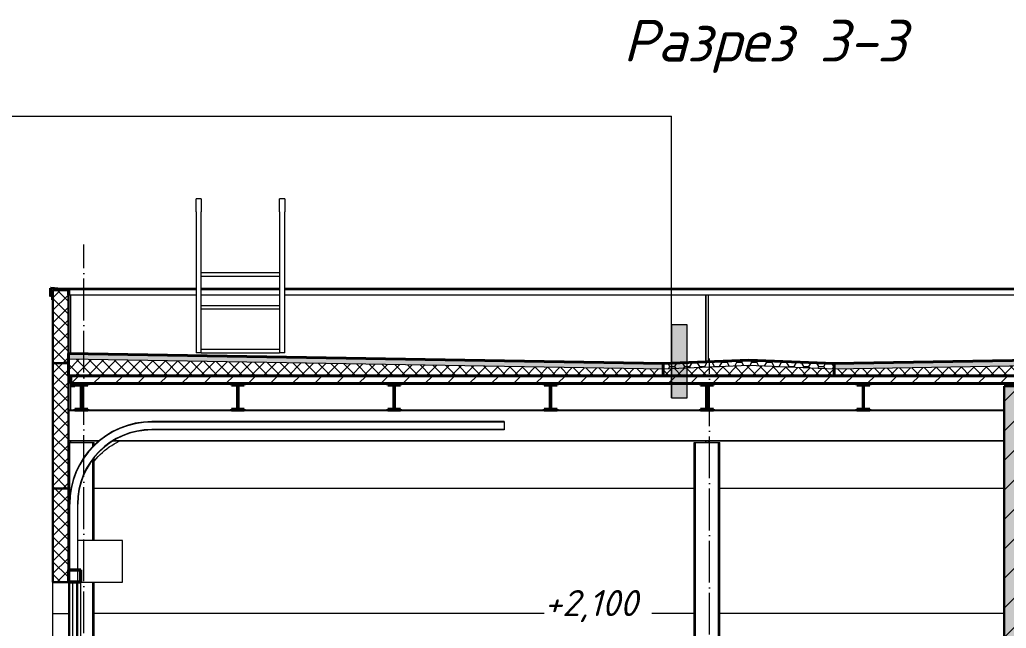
# Model space of a CAD drawing. Header units: millimetres. Extents: x -2951072 to 8268522, y -652067 to -630209.
# Drawn here: x 2733163 to 2742625, y -640704 to -634869 of the extents above; entities that cross this region are included whole.
import ezdxf
from ezdxf import colors
from ezdxf.entities.mleader import LeaderData, LeaderLine
from ezdxf.math import Vec2, Vec3

# ---------------------------------------------------------------- set-up
doc = ezdxf.new("R2010")
doc.units = ezdxf.units.MM
doc.header["$LTSCALE"] = 20
for name, pattern in [('_ШПТ__20_т__2_5__Линия сетки', [25, 20, -2.5, 0, -2.5]), ('_ШТР__3__1_5__Сверху', [4.5, 3, -1.5]), ('CENTER', [50.8, 31.75, -6.35, 6.35, -6.35])]:
    doc.linetypes.add(name, pattern=pattern)
doc.layers.get('0').update_dxf_attribs({"lineweight": 0})
for name, color, linetype, lineweight in [('_Сверху_', 7, '_ШТР__3__1_5__Сверху', 9), ('Обобщенные модели', 7, 'Continuous', 18), ('Общие ребра', 7, 'Continuous', 18), ('ОСИ', 251, 'CENTER', 18), ('Перекрытия', 7, 'Continuous', 18), ('Стены', 7, 'Continuous', 18), ('Стены разрез', 7, 'Continuous', 30), ('Стены штриховка', 7, 'Continuous', 30), ('Типовые аннотации', 7, 'Continuous', 18), ('Тонкие линии', 7, 'Continuous', 20)]:
    doc.layers.add(name, color=color, linetype=linetype, lineweight=lineweight)
doc.layers.add('ANNO-TEXT', color=251, linetype='Continuous')
for name, color, linetype, lineweight, true_color in [('Двери', 7, 'Continuous', 9, 0x804000), ('Импосты витража', 7, 'Continuous', 9, 0x004080), ('Каркас несущий', 7, 'Continuous', 18, 0x800040), ('Каркас_Импост', 7, 'Continuous', 9, 0x804000), ('Крыши', 7, 'Continuous', 9, 0x004000), ('Линии', 7, 'Continuous', 9, 0x00a600), ('Несущие колонны', 7, 'Continuous', 18, 0x800040), ('Оборудование', 7, 'Continuous', 18, 0x9f9fd0), ('Панель', 7, 'Continuous', 9, 0x804000), ('Скрытые грани', 7, 'Continuous', 18, 0x800040)]:
    doc.layers.add(name, color=color, linetype=linetype, lineweight=lineweight, true_color=true_color)
doc.styles.add('PDF ISOCPEUR Italic', font='isocpeui.ttf')
pattern_1 = [(45, (2738827.62, -639762.72), (-106.066, 106.066), [])]
pattern_2 = [(45, (2738827.62, -639762.72), (-60.1041, 60.1041), []), (135, (2738827.62, -639762.72), (-60.1041, -60.1041), [])]
pattern_3 = [(45, (2738827.62, -639762.72), (-70.7107, 70.7107), []), (135, (2738827.62, -639762.72), (-70.7107, -70.7107), [])]
pattern_4 = [(0, (2738827.62, -639762.72), (71.438, 41.244), [47.625, -95.25]), (120, (2738827.62, -639762.72), (-71.43685, 41.24426), [47.625, -95.25]), (60, (2738827.62, -639762.72), (0.00065, 82.48912), [0, -95.25, 47.625, 0])]

# ---------------------------------------------------------------- blocks, each defined once
blk = doc.blocks.new('240_КолоннаНесущая_Двутавр_СТО АСЧМ 20-93 - 25К1-1237959-_О__Р__3-3_')
at = {"layer": 'Несущие колонны', "color": 7}
for p, q in [((-123, 4340), (-111, 4340)), ((-123, 3749.8), (-123, 4340)), ((-111, 4340), (111, 4340)), ((-111, 3816), (-111, 4340)), ((111, 4340), (123, 4340)), ((111, 4301), (111, 4340)), ((123, 4313), (123, 4340)), ((111, 3399.8), (111, 4181.1)), ((123, 3399.8), (123, 4194.9)), ((111, 0), (111, 2999.8)), ((123, 0), (123, 2999.8))]:
    blk.add_line(p, q, dxfattribs=at)
blk = doc.blocks.new('240_КолоннаНесущая_Двутавр_СТО АСЧМ 20-93 - 25К1-V17-_О__Р__3-3_')
at = {"layer": 'Несущие колонны', "color": 7}
for p, q in [((5877, 4340), (5889, 4340)), ((5877, 0), (5877, 4340)), ((5889, 4340), (6111, 4340)), ((5889, 0), (5889, 4340)), ((6111, 4340), (6123, 4340)), ((6111, 0), (6111, 4340)), ((6123, 0), (6123, 4340))]:
    blk.add_line(p, q, dxfattribs=at)
blk = doc.blocks.new('101_Ворота подъемно-секционные с калиткой - 3000х3000 Правая наружная 2 окна-1500684-_О__Р__3-3_')
at = {"layer": 'Двери', "color": 7}
for p, q in [((395, 3399.8), (-35, 3399.8)), ((395, 2999.8), (395, 3399.8)), ((-35, 2999.8), (395, 2999.8))]:
    blk.add_line(p, q, dxfattribs=at)
at = {"layer": 'Каркас_Импост', "color": 7}
for p, q in [((4055, 4539.8), (675, 4539.8)), ((4055, 4535.8), (675, 4535.8)), ((4055, 4463.8), (675, 4463.8)), ((4055, 4459.8), (675, 4459.8)), ((4055, 4539.8), (4055, 4535.8)), ((4055, 4535.8), (4055, 4529.8)), ((4055, 4529.8), (4055, 4469.8)), ((4055, 4469.8), (4055, 4463.8)), ((4055, 4463.8), (4055, 4459.8)), ((229.2, 4397.1), (227.5, 4395.9)), ((87.4, 4271.8), (85.6, 4269.7)), ((154.5, 4338.7), (152.7, 4337.1)), ((28.9, 4197.3), (27.2, 4194.7)), ((-20.3, 4116.2), (-21.8, 4113.3)), ((-59.3, 4029.9), (-60.6, 4026.5)), ((-87.7, 3939.4), (-88.6, 3935.7)), ((-105, 3846.2), (-105.4, 3842.2)), ((-125, 3749.8), (-122.7, 3749.8)), ((-122.7, 3749.8), (-120, 3749.8)), ((-120, 3120), (-120, 3749.8)), ((-120, 3749.8), (-116, 3749.8)), ((-115, 3749.8), (-115, 3120)), ((-111, 3120), (-111, 3749.8)), ((-39, 3749.8), (-39, 3120)), ((-35, 3120), (-35, 3749.8)), ((-115, 3115.2), (-115, 3004.8)), ((-111, 3005), (-111, 3115)), ((-39, 3115), (-39, 3005)), ((-35, 3005), (-35, 3115)), ((-125, 2999.8), (-125, 0)), ((-120, 0), (-120, 3000)), ((-115, 3000), (-115, 0)), ((-111, 0), (-111, 3000)), ((-39, 3000), (-39, 0)), ((-35, 0), (-35, 3000))]:
    blk.add_line(p, q, dxfattribs=at)
for radius in [790, 786, 714, 710]:
    blk.add_arc((675, 3749.8), radius, 90, 180, dxfattribs=at)
at = {"layer": 'Панель', "color": 7, "lineweight": 18}
for p, q in [((-85, 2997.8), (-85, 2249.8)), ((-45, 2997.8), (-85, 2997.8)), ((-45, 2249.8), (-45, 2997.8)), ((-85, 2249.8), (-45, 2249.8)), ((-85, 2247.8), (-85, 1499.8)), ((-45, 2247.8), (-85, 2247.8)), ((-45, 1499.8), (-45, 2247.8)), ((-85, 1499.8), (-45, 1499.8)), ((-85, 1497.8), (-85, 749.8)), ((-45, 1497.8), (-85, 1497.8)), ((-45, 749.8), (-45, 1497.8)), ((-85, 749.8), (-45, 749.8)), ((-45, 747.8), (-85, 747.8)), ((-85, 747.8), (-85, -0.2)), ((-45, -0.2), (-45, 747.8)), ((-85, -0.2), (-45, -0.2))]:
    blk.add_line(p, q, dxfattribs=at)
blk = doc.blocks.new('101_Ворота подъемно-секционные с калиткой - 3000х3000 нет двери-1494913-_О__Р__3-3_')
at = {"layer": 'Двери', "color": 7}
for p, q in [((395, 3401), (123, 3401)), ((395, 3399.8), (395, 3401))]:
    blk.add_line(p, q, dxfattribs=at)
at = {"layer": 'Каркас_Импост', "color": 7}
blk.add_line((-125, 3751), (-123, 3751), dxfattribs=at)
at = {"layer": 'Каркас_Импост', "color": 7, "flags": 128}
blk.add_lwpolyline([(123, 4161.5), (141.2, 4183.2), (160.4, 4204.1), (180.3, 4224.3), (201.1, 4243.7), (222.6, 4262.2), (244.9, 4279.9), (267.8, 4296.6), (291.4, 4312.4), (315.6, 4327.3), (340.4, 4341.2), (361.6, 4352)], dxfattribs=at)
at = {"layer": 'Каркас_Импост', "color": 7}
blk.add_arc((675, 3751), 790, 130.39975, 134.42576, dxfattribs=at)
blk = doc.blocks.new('243_КолоннаНесущая_Труба_ГОСТ 30245-2003 - 120x120x5-1166357-_О__Р__3-3_')
at = {"layer": 'Несущие колонны', "color": 7}
blk.add_line((-5, 0), (-5, 3000), dxfattribs=at)
at = {"layer": 'Скрытые грани', "color": 7}
blk.add_line((-10, 3000), (-10, 0), dxfattribs=at)
blk = doc.blocks.new('253_Балка_Труба_ГОСТ 30245-2003 - 120x120x5-1238158-_О__Р__3-3_')
at = {"layer": 'Каркас несущий', "color": 7, "lineweight": 40}
for p, q in [((-5, 3120), (-125, 3120)), ((-125, 3120), (-125, 3000)), ((-120, 3115), (-10, 3115)), ((-120, 3005), (-120, 3115)), ((-10, 3115), (-10, 3005)), ((-5, 3000), (-5, 3120)), ((-125, 3000), (-5, 3000)), ((-10, 3005), (-120, 3005))]:
    blk.add_line(p, q, dxfattribs=at)
blk = doc.blocks.new('250_Балка_Двутавр_ГОСТ Р 57837-2017 - 25Б1-1235530-_О__Р__3-3_')
at = {"layer": 'Каркас несущий', "color": 7}
for p, q in [((-62, 4903.1), (62, 4903.1)), ((-62, 4898), (-62, 4903.1)), ((62, 4898), (62, 4903.1)), ((-62, 4663.1), (-2.5, 4663.1)), ((-62, 4663.1), (-62, 4658)), ((2.5, 4663.1), (62, 4663.1)), ((62, 4658), (62, 4663.1))]:
    blk.add_line(p, q, dxfattribs=at)
blk = doc.blocks.new('250_Балка_Двутавр_ГОСТ Р 57837-2017 - 25Б1-1235531-_О__Р__3-3_')
at = {"layer": 'Каркас несущий', "color": 7}
for p, q in [((1438, 4903.1), (1562, 4903.1)), ((1438, 4898), (1438, 4903.1)), ((1562, 4898), (1562, 4903.1)), ((1438, 4663.1), (1497.5, 4663.1)), ((1438, 4663.1), (1438, 4658)), ((1502.5, 4663.1), (1562, 4663.1)), ((1562, 4658), (1562, 4663.1))]:
    blk.add_line(p, q, dxfattribs=at)
blk = doc.blocks.new('250_Балка_Двутавр_ГОСТ Р 57837-2017 - 25Б1-1235532-_О__Р__3-3_')
at = {"layer": 'Каркас несущий', "color": 7}
for p, q in [((2938, 4903.1), (3062, 4903.1)), ((2938, 4898), (2938, 4903.1)), ((3062, 4898), (3062, 4903.1)), ((2938, 4663.1), (2997.5, 4663.1)), ((2938, 4663.1), (2938, 4658)), ((3002.5, 4663.1), (3062, 4663.1)), ((3062, 4658), (3062, 4663.1))]:
    blk.add_line(p, q, dxfattribs=at)
blk = doc.blocks.new('250_Балка_Двутавр_ГОСТ Р 57837-2017 - 25Б1-1235533-_О__Р__3-3_')
at = {"layer": 'Каркас несущий', "color": 7}
for p, q in [((4438, 4903.1), (4562, 4903.1)), ((4438, 4898), (4438, 4903.1)), ((4562, 4898), (4562, 4903.1)), ((4438, 4663.1), (4497.5, 4663.1)), ((4438, 4663.1), (4438, 4658)), ((4502.5, 4663.1), (4562, 4663.1)), ((4562, 4658), (4562, 4663.1))]:
    blk.add_line(p, q, dxfattribs=at)
blk = doc.blocks.new('250_Балка_Двутавр_ГОСТ Р 57837-2017 - 25Б1-1235534-_О__Р__3-3_')
at = {"layer": 'Каркас несущий', "color": 7}
for p, q in [((5938, 4903.1), (6062, 4903.1)), ((5938, 4898), (5938, 4903.1)), ((6062, 4898), (6062, 4903.1)), ((5938, 4663.1), (5997.5, 4663.1)), ((5938, 4663.1), (5938, 4658)), ((6002.5, 4663.1), (6062, 4663.1)), ((6062, 4658), (6062, 4663.1))]:
    blk.add_line(p, q, dxfattribs=at)
blk = doc.blocks.new('250_Балка_Двутавр_ГОСТ Р 57837-2017 - 25Б1-1235535-_О__Р__3-3_')
at = {"layer": 'Каркас несущий', "color": 7}
for p, q in [((7438, 4903.1), (7562, 4903.1)), ((7438, 4898), (7438, 4903.1)), ((7562, 4898), (7562, 4903.1)), ((7438, 4663.1), (7497.5, 4663.1)), ((7438, 4663.1), (7438, 4658)), ((7502.5, 4663.1), (7562, 4663.1)), ((7562, 4658), (7562, 4663.1))]:
    blk.add_line(p, q, dxfattribs=at)
blk = doc.blocks.new('250_Балка_Двутавр_ГОСТ Р 57837-2017 - 25Б1-1233007-_О__Р__3-3_')
at = {"layer": 'Каркас несущий', "color": 7, "lineweight": 40}
for p, q in [((62, 4898), (-62, 4898)), ((-62, 4898), (-62, 4890)), ((-62, 4890), (-2.5, 4890)), ((-2.5, 4890), (-2.5, 4658)), ((2.5, 4658), (2.5, 4890)), ((2.5, 4890), (62, 4890)), ((62, 4890), (62, 4898)), ((-2.5, 4658), (-62, 4658)), ((-62, 4658), (-62, 4650)), ((-62, 4650), (62, 4650)), ((62, 4658), (2.5, 4658)), ((62, 4650), (62, 4658))]:
    blk.add_line(p, q, dxfattribs=at)
blk = doc.blocks.new('250_Балка_Двутавр_ГОСТ Р 57837-2017 - 25Б1-1233008-_О__Р__3-3_')
at = {"layer": 'Каркас несущий', "color": 7, "lineweight": 40}
for p, q in [((1562, 4898), (1438, 4898)), ((1438, 4898), (1438, 4890)), ((1438, 4890), (1497.5, 4890)), ((1497.5, 4890), (1497.5, 4658)), ((1502.5, 4658), (1502.5, 4890)), ((1502.5, 4890), (1562, 4890)), ((1562, 4890), (1562, 4898)), ((1497.5, 4658), (1438, 4658)), ((1438, 4658), (1438, 4650)), ((1438, 4650), (1562, 4650)), ((1562, 4658), (1502.5, 4658)), ((1562, 4650), (1562, 4658))]:
    blk.add_line(p, q, dxfattribs=at)
blk = doc.blocks.new('250_Балка_Двутавр_ГОСТ Р 57837-2017 - 25Б1-1233009-_О__Р__3-3_')
at = {"layer": 'Каркас несущий', "color": 7, "lineweight": 40}
for p, q in [((3062, 4898), (2938, 4898)), ((2938, 4898), (2938, 4890)), ((2938, 4890), (2997.5, 4890)), ((2997.5, 4890), (2997.5, 4658)), ((3002.5, 4658), (3002.5, 4890)), ((3002.5, 4890), (3062, 4890)), ((3062, 4890), (3062, 4898)), ((2997.5, 4658), (2938, 4658)), ((2938, 4658), (2938, 4650)), ((2938, 4650), (3062, 4650)), ((3062, 4658), (3002.5, 4658)), ((3062, 4650), (3062, 4658))]:
    blk.add_line(p, q, dxfattribs=at)
blk = doc.blocks.new('250_Балка_Двутавр_ГОСТ Р 57837-2017 - 25Б1-1233010-_О__Р__3-3_')
at = {"layer": 'Каркас несущий', "color": 7, "lineweight": 40}
for p, q in [((4562, 4898), (4438, 4898)), ((4438, 4898), (4438, 4890)), ((4438, 4890), (4497.5, 4890)), ((4497.5, 4890), (4497.5, 4658)), ((4502.5, 4658), (4502.5, 4890)), ((4502.5, 4890), (4562, 4890)), ((4562, 4890), (4562, 4898)), ((4497.5, 4658), (4438, 4658)), ((4438, 4658), (4438, 4650)), ((4438, 4650), (4562, 4650)), ((4562, 4658), (4502.5, 4658)), ((4562, 4650), (4562, 4658))]:
    blk.add_line(p, q, dxfattribs=at)
blk = doc.blocks.new('250_Балка_Двутавр_ГОСТ Р 57837-2017 - 25Б1-1233011-_О__Р__3-3_')
at = {"layer": 'Каркас несущий', "color": 7, "lineweight": 40}
for p, q in [((6062, 4898), (5938, 4898)), ((5938, 4898), (5938, 4890)), ((5938, 4890), (5997.5, 4890)), ((5997.5, 4890), (5997.5, 4658)), ((6002.5, 4658), (6002.5, 4890)), ((6002.5, 4890), (6062, 4890)), ((6062, 4890), (6062, 4898)), ((5997.5, 4658), (5938, 4658)), ((5938, 4658), (5938, 4650)), ((5938, 4650), (6062, 4650)), ((6062, 4658), (6002.5, 4658)), ((6062, 4650), (6062, 4658))]:
    blk.add_line(p, q, dxfattribs=at)
blk = doc.blocks.new('250_Балка_Двутавр_ГОСТ Р 57837-2017 - 25Б1-1233012-_О__Р__3-3_')
at = {"layer": 'Каркас несущий', "color": 7, "lineweight": 40}
for p, q in [((7562, 4898), (7438, 4898)), ((7438, 4898), (7438, 4890)), ((7438, 4890), (7497.5, 4890)), ((7497.5, 4890), (7497.5, 4658)), ((7502.5, 4658), (7502.5, 4890)), ((7502.5, 4890), (7562, 4890)), ((7562, 4890), (7562, 4898)), ((7497.5, 4658), (7438, 4658)), ((7438, 4658), (7438, 4650)), ((7438, 4650), (7562, 4650)), ((7562, 4658), (7502.5, 4658)), ((7562, 4650), (7562, 4658))]:
    blk.add_line(p, q, dxfattribs=at)
blk = doc.blocks.new('190_ФЭ_Парапет_Сэндвич - ФЭ-К1_150-1300769-_О__Р__3-3_')
at = {"layer": 'Обобщенные модели'}
for p, q in [((-295, 5820.1), (1100, 5820.1)), ((1100, 5805), (-122, 5805)), ((1150, 5820.1), (1900, 5820.1)), ((1900, 5805), (1150, 5805)), ((1950, 5820.1), (12295, 5820.1)), ((12122, 5805), (1950, 5805)), ((-278, 5740.1), (-295, 5740.1)), ((-278, 5707.1), (-275, 5707.1)), ((-275, 5759.5), (-277, 5759.5)), ((-276, 5708.1), (-277, 5708.1)), ((-125, 5755), (-122, 5755)), ((-122.8, 5765), (-124, 5765)), ((-123, 5756), (-124, 5756)), ((-122, 5755), (1100, 5755)), ((1150, 5755), (1900, 5755)), ((1950, 5755), (12122, 5755))]:
    blk.add_line(p, q, dxfattribs=at)
blk = doc.blocks.new('190_ФЭ_Парапет_Сэндвич - ФЭ-К1_150-1312251-_О__Р__3-3_')
at = {"layer": 'Обобщенные модели', "lineweight": 9}
h = blk.add_hatch(dxfattribs=at)
h.set_pattern_fill('FP_17', color=256, style=0, pattern_type=2)
h.set_pattern_definition([(45, (5072.97, 3500), (-106.066, 106.066), [])])
h.paths.add_polyline_path([(-278, 5707.1), (-277, 5708.1), (-277, 5759.5), (-294, 5742.5), (-294, 5819), (-123, 5804.1), (-122, 5805), (-295, 5820.1), (-295, 5740.1), (-278, 5757.1)], flags=0)
h.paths.add_polyline_path([(-125, 5755), (-124, 5756), (-125, 5765)], flags=0)
at = {"layer": 'Обобщенные модели', "lineweight": 40}
for p, q in [((-295, 5820.1), (-295, 5740.1)), ((-122, 5805), (-295, 5820.1)), ((-294, 5742.5), (-294, 5819)), ((-294, 5819), (-123, 5804.1)), ((-123, 5804.1), (-123, 5756)), ((-122, 5755), (-122, 5805)), ((-295, 5740.1), (-278, 5757.1)), ((-277, 5759.5), (-294, 5742.5)), ((-278, 5757.1), (-278, 5707.1)), ((-278, 5707.1), (-275, 5707.1)), ((-277, 5708.1), (-277, 5759.5)), ((-276, 5708.1), (-277, 5708.1)), ((-275, 5717.1), (-276, 5717.1)), ((-276, 5717.1), (-276, 5708.1)), ((-275, 5707.1), (-275, 5717.1)), ((-124, 5765), (-125, 5765)), ((-125, 5765), (-125, 5755)), ((-125, 5755), (-122, 5755)), ((-124, 5756), (-124, 5765)), ((-123, 5756), (-124, 5756))]:
    blk.add_line(p, q, dxfattribs=at)
blk = doc.blocks.new('Прямоугольный импост - 20х150 мм_Утеплитель_Наружный-1317558-_О__Р__3-3_')
at = {"layer": 'Импосты витража', "color": 7}
for p, q in [((5990, 4890), (5990, 4663.1)), ((6010, 4890), (6010, 4663.1)), ((5990, 4352), (5990, 4340)), ((6010, 4352), (6010, 4340))]:
    blk.add_line(p, q, dxfattribs=at)
blk = doc.blocks.new('Прямоугольный импост - 20х150 мм_Утеплитель_Наружный-1317559-_О__Р__3-3_')
at = {"layer": 'Импосты витража', "color": 7}
for p, q in [((5990, 5755), (5990, 5112.3)), ((6010, 5755), (6010, 5113.1))]:
    blk.add_line(p, q, dxfattribs=at)
blk = doc.blocks.new('Прямоугольный импост - 20х150 мм_Утеплитель_Наружный-1317890-_О__Р__3-3_')
at = {"layer": 'Импосты витража', "color": 7}
for p, q in [((-125, 5800), (-123, 5800)), ((-105, 5755), (-105, 5191.7))]:
    blk.add_line(p, q, dxfattribs=at)
blk = doc.blocks.new('Прямоугольный импост - 20х150 мм_Утеплитель_Наружный-1317889-_О__Р__3-3_')
at = {"layer": 'Импосты витража', "color": 7}
for p, q in [((-105, 4980.2), (-105, 4650)), ((-105, 4352), (-105, 4340))]:
    blk.add_line(p, q, dxfattribs=at)
blk = doc.blocks.new('Труба квадратная - Ступень-1331110-_О__Р__3-3_')
at = {"layer": 'Оборудование', "color": 7}
for p, q in [((1900, 5230), (1150, 5230)), ((1150, 5200), (1900, 5200))]:
    blk.add_line(p, q, dxfattribs=at)
blk = doc.blocks.new('Поручень - Поручень-1334536-_О__Р__3-3_')
at = {"layer": 'Оборудование', "color": 7}
for p, q in [((1150, 6675), (1100, 6675)), ((1100, 6550), (1100, 6675)), ((1150, 6675), (1150, 6550)), ((1100, 6550), (1100, 5200)), ((1150, 5200), (1150, 6550)), ((1150, 5200), (1100, 5200))]:
    blk.add_line(p, q, dxfattribs=at)
blk = doc.blocks.new('_DOTSMALL')
at = {"color": 0, "linetype": 'ByBlock', "const_width": 0.5}
blk.add_lwpolyline([(-0.0625, 0, 1), (0.0625, 0, 1)], format="xyb", close=True, dxfattribs=at)

msp = doc.modelspace()

# ---------------------------------------------------------------- hatches: boundary and pattern name
at = {"layer": 'Крыши'}
h = msp.add_hatch(dxfattribs=at)
h.set_pattern_fill('FP_24', style=0, pattern_type=2)
h.set_pattern_definition(pattern_3)
h.paths.add_polyline_path([(2739334.7, -638168.9), (2739334.7, -638166.9), (2733629.7, -638070.7), (2733629.7, -638072.7), (2739238.1, -638167.3)], flags=0)
h.paths.add_polyline_path([(2740974.7, -638168.9), (2745879.7, -638086.2), (2745879.7, -638084.2), (2740974.7, -638166.9)], flags=0)
h = msp.add_hatch(dxfattribs=at)
h.set_pattern_fill('FP_25', style=0, pattern_type=2)
h.set_pattern_definition(pattern_4)
h.paths.add_polyline_path([(2739334.7, -638218.9), (2739334.7, -638168.9), (2733629.7, -638072.7), (2733629.7, -638122.7), (2739238.1, -638217.3)], flags=0)
h.paths.add_polyline_path([(2740974.7, -638218.9), (2745879.7, -638136.2), (2745879.7, -638086.2), (2740974.7, -638168.9)], flags=0)
h = msp.add_hatch(dxfattribs=at)
h.set_pattern_fill('FP_18', style=0, pattern_type=2)
h.set_pattern_definition(pattern_2)
h.paths.add_polyline_path([(2744957.8, -638282.7), (2745879.7, -638282.7), (2745879.7, -638136.2), (2740974.7, -638218.9), (2740974.7, -638282.7), (2744004.6, -638282.7)], flags=0)
h.paths.add_polyline_path([(2733629.7, -638282.7), (2739334.7, -638282.7), (2739334.7, -638218.9), (2733629.7, -638122.7)], flags=0)
h = msp.add_hatch(dxfattribs=at)
h.set_pattern_fill('FP_24', style=0, pattern_type=2)
h.set_pattern_definition(pattern_3)
h.paths.add_polyline_path([(2740974.7, -638168.9), (2740974.7, -638166.9), (2740154.7, -638134), (2739334.7, -638166.9), (2739334.7, -638168.9), (2740154.7, -638136), (2740191.4, -638137.5)], flags=0)
h = msp.add_hatch(dxfattribs=at)
h.set_pattern_fill('FP_25', style=0, pattern_type=2)
h.set_pattern_definition(pattern_4)
h.paths.add_polyline_path([(2739334.7, -638218.9), (2740154.7, -638186), (2740974.7, -638218.9), (2740974.7, -638168.9), (2740154.7, -638136), (2739334.7, -638168.9)], flags=0)
h = msp.add_hatch(dxfattribs=at)
h.set_pattern_fill('FP_18', style=0, pattern_type=2)
h.set_pattern_definition(pattern_2)
h.paths.add_polyline_path([(2739334.7, -638282.7), (2740974.7, -638282.7), (2740974.7, -638218.9), (2740154.7, -638186), (2739334.7, -638218.9)], flags=0)
at = {"layer": 'Перекрытия', "lineweight": 9}
h = msp.add_hatch(dxfattribs=at)
h.set_pattern_fill('FP_17', color=256, style=0, pattern_type=2)
h.set_pattern_definition(pattern_1)
h.paths.add_polyline_path([(2745857.7, -638358.7), (2745857.7, -638283.7), (2733651.7, -638283.7), (2733651.7, -638358.7), (2744957.8, -638358.7)], flags=0)
at = {"layer": 'Стены штриховка', "lineweight": 9}
h = msp.add_hatch(dxfattribs=at)
h.set_pattern_fill('FP_17', color=256, style=0, pattern_type=2)
h.set_pattern_definition(pattern_1)
h.paths.add_polyline_path([(2733479.7, -638162.7), (2733481.7, -638162.7), (2733481.7, -637462.7), (2733479.7, -637462.7)], flags=0)
h = msp.add_hatch(dxfattribs=at)
h.set_pattern_fill('FP_18', color=256, style=0, pattern_type=2)
h.set_pattern_definition(pattern_2)
h.paths.add_polyline_path([(2733481.7, -638162.7), (2733627.7, -638162.7), (2733627.7, -637462.7), (2733481.7, -637462.7)], flags=0)
h = msp.add_hatch(dxfattribs=at)
h.set_pattern_fill('FP_17', color=256, style=0, pattern_type=2)
h.set_pattern_definition(pattern_1)
h.paths.add_polyline_path([(2733629.7, -638162.7), (2733629.7, -637462.7), (2733627.7, -637462.7), (2733627.7, -638162.7)], flags=0)
h = msp.add_hatch(dxfattribs=at)
h.set_pattern_fill('FP_17', color=256, style=0, pattern_type=2)
h.set_pattern_definition(pattern_1)
h.paths.add_polyline_path([(2733479.7, -639362.7), (2733481.7, -639362.7), (2733481.7, -638162.7), (2733479.7, -638162.7), (2733479.7, -638913.5)], flags=0)
h = msp.add_hatch(dxfattribs=at)
h.set_pattern_fill('FP_18', color=256, style=0, pattern_type=2)
h.set_pattern_definition(pattern_2)
h.paths.add_polyline_path([(2733518.3, -639362.7), (2733627.7, -639362.7), (2733627.7, -638162.7), (2733481.7, -638162.7), (2733481.7, -639362.7)], flags=0)
h = msp.add_hatch(dxfattribs=at)
h.set_pattern_fill('FP_17', color=256, style=0, pattern_type=2)
h.set_pattern_definition(pattern_1)
h.paths.add_polyline_path([(2733627.7, -639362.7), (2733629.7, -639362.7), (2733629.7, -638162.7), (2733627.7, -638162.7), (2733627.7, -639139.3)], flags=0)
h = msp.add_hatch(dxfattribs=at)
h.set_pattern_fill('FP_19', color=256, style=0, pattern_type=2)
h.set_pattern_definition([(50, (2738827.62, -639762.72), (218.621, -19.127), [22.86, -251.46]), (355, (2738827.62, -639762.72), (-42.292, 229.268), [18.288, -201.168]), (100.451, (2738845.84, -639764.31), (176.331, 210.14), [19.428, -213.708]), (46.184, (2738827.62, -639701.76), (325.295, -50.452), [34.29, -377.19]), (96.636, (2738854.73, -639705.96), (284.883, 296.913), [29.142, -320.562]), (351.184, (2738827.62, -639701.76), (284.886, 296.91), [27.432, -301.752]), (21, (2738858.1, -639717), (181.9375, -122.7183), [22.86, -251.46]), (326, (2738858.1, -639717), (74.162, 221.026), [18.288, -201.168]), (71.451, (2738873.26, -639727.23), (256.1, 98.305), [19.428, -213.708]), (37.5, (2738827.62, -639762.72), (3.7064, 101.4659), [3.353, -195.377, 3.353, -200.863, -201.93]), (37.5, (2738827.62, -639762.72), (3.7064, 101.4659), [-402.946, 3.353, -198.577]), (7.5, (2738827.62, -639762.72), (80.1836, 120.2165), [3.353, -113.081, 3.353, -190.805, -76.962]), (7.5, (2738827.62, -639762.72), (80.1836, 120.2165), [-310.591, 3.353, -73.609]), (327.5, (2738759.65, -639762.72), (162.7086, -6.875), [3.353, -72.847, 3.353, -234.391, -315.468]), (327.5, (2738759.65, -639762.72), (162.7086, -6.875), [-313.944, 3.353, -312.115]), (317.5, (2738729.17, -639762.72), (177.7547, 30.512), [3.353, -95.707, 3.353, -154.534, -224.028]), (317.5, (2738729.17, -639762.72), (177.7547, 30.512), [-256.946, 3.353, -220.675])])
h.paths.add_polyline_path([(2742754.7, -643362.7), (2742754.7, -638382.7), (2742604.7, -638382.7), (2742604.7, -643362.7)], flags=0)
h = msp.add_hatch(dxfattribs=at)
h.set_pattern_fill('FP_20', color=256, style=0, pattern_type=2)
h.set_pattern_definition([(45, (2738827.62, -639762.72), (-141.421, 141.421), [])])
h.paths.add_polyline_path([(2742754.7, -643362.7), (2742754.7, -638382.7), (2742604.7, -638382.7), (2742604.7, -643362.7)], flags=0)
h = msp.add_hatch(dxfattribs=at)
h.set_pattern_fill('FP_17', color=256, style=0, pattern_type=2)
h.set_pattern_definition(pattern_1)
h.paths.add_polyline_path([(2733479.7, -640262.9), (2733481.7, -640262.9), (2733481.7, -639362.7), (2733479.7, -639362.7)], flags=0)
h = msp.add_hatch(dxfattribs=at)
h.set_pattern_fill('FP_18', color=256, style=0, pattern_type=2)
h.set_pattern_definition(pattern_2)
h.paths.add_polyline_path([(2733481.7, -640262.9), (2733627.7, -640262.9), (2733627.7, -639362.7), (2733481.7, -639362.7)], flags=0)
h = msp.add_hatch(dxfattribs=at)
h.set_pattern_fill('FP_17', color=256, style=0, pattern_type=2)
h.set_pattern_definition(pattern_1)
h.paths.add_polyline_path([(2733629.7, -640262.9), (2733629.7, -639362.7), (2733627.7, -639362.7), (2733627.7, -640262.9)], flags=0)
at = {"layer": 'Типовые аннотации'}
msp.add_hatch(color=256, dxfattribs=at).paths.add_polyline_path([(2739565.5, -637795.1), (2739565.5, -638495.1), (2739415.5, -638495.1), (2739415.5, -637795.1)], flags=0)

# ---------------------------------------------------------------- linework, layer by layer
at = {"layer": '_Сверху_'}
msp.add_line((2733651.7, -638351.2), (2745857.7, -638351.2), dxfattribs=at)
at = {"layer": 'Каркас несущий', "color": 7}
for p, q in [((2733631.7, -638620.7), (2733631.7, -638612.7)), ((2733692.7, -638612.7), (2733631.7, -638612.7)), ((2733631.7, -638902.7), (2733631.7, -638620.7)), ((2742604.7, -638620.7), (2733631.7, -638620.7)), ((2735192.7, -638612.7), (2733816.7, -638612.7)), ((2736692.7, -638612.7), (2735316.7, -638612.7)), ((2738192.7, -638612.7), (2736816.7, -638612.7)), ((2739692.7, -638612.7), (2738316.7, -638612.7)), ((2741192.7, -638612.7), (2739816.7, -638612.7)), ((2742604.7, -638612.7), (2741316.7, -638612.7)), ((2733631.7, -638910.7), (2733631.7, -638902.7)), ((2733631.7, -638902.7), (2733929.9, -638902.7)), ((2733919.6, -638910.7), (2733631.7, -638910.7)), ((2742604.7, -638910.7), (2734055.6, -638910.7)), ((2734067.6, -638902.7), (2742604.7, -638902.7))]:
    msp.add_line(p, q, dxfattribs=at)
at = {"layer": 'Крыши', "color": 7, "lineweight": 40}
for p, q in [((2739334.7, -638166.9), (2733629.7, -638070.7)), ((2733629.7, -638070.7), (2733629.7, -638282.7)), ((2745879.7, -638084.2), (2740974.7, -638166.9)), ((2740154.7, -638134), (2739334.7, -638166.9)), ((2739334.7, -638282.7), (2739334.7, -638166.9)), ((2740974.7, -638166.9), (2740154.7, -638134)), ((2740974.7, -638166.9), (2740974.7, -638282.7)), ((2733629.7, -638282.7), (2745879.7, -638282.7))]:
    msp.add_line(p, q, dxfattribs=at)
at = {"layer": 'Линии', "color": 1, "lineweight": 50, "true_color": 0xff0000}
msp.add_line((2733651.7, -638376.9), (2733691.7, -638376.9), dxfattribs=at)
at = {"layer": 'Общие ребра'}
for p, q in [((2739334.7, -638168.9), (2733629.7, -638072.7)), ((2745879.7, -638086.2), (2740974.7, -638168.9)), ((2739334.7, -638218.9), (2733629.7, -638122.7)), ((2740154.7, -638136), (2739334.7, -638168.9)), ((2740154.7, -638186), (2739334.7, -638218.9)), ((2740974.7, -638168.9), (2740154.7, -638136)), ((2740974.7, -638218.9), (2740154.7, -638186)), ((2745879.7, -638136.2), (2740974.7, -638218.9)), ((2745857.7, -638283.7), (2733651.7, -638283.7))]:
    msp.add_line(p, q, dxfattribs=at)
at = {"layer": 'ОСИ', "linetype": '_ШПТ__20_т__2_5__Линия сетки'}
for p, q in [((2733779.3, -646253.7), (2733779.3, -637023.1)), ((2739779.3, -646266.6), (2739779.3, -638117.5))]:
    msp.add_line(p, q, dxfattribs=at)
at = {"layer": 'Перекрытия', "lineweight": 40}
for p, q in [((2733651.7, -638282.7), (2733651.7, -638358.7)), ((2733651.7, -638358.7), (2745857.7, -638358.7))]:
    msp.add_line(p, q, dxfattribs=at)
at = {"layer": 'Стены'}
for p, q in [((2733649.7, -637507.7), (2733649.7, -638071.1)), ((2739744.7, -638150.4), (2739744.7, -637507.7)), ((2739764.7, -637507.7), (2739764.7, -638149.6)), ((2739086.9, -638162.7), (2739438.7, -638162.7)), ((2741222.4, -638162.7), (2740870.6, -638162.7)), ((2733649.7, -638282.5), (2733649.7, -638612.7)), ((2739744.7, -638599.6), (2739744.7, -638372.7)), ((2739764.7, -638372.7), (2739764.7, -638599.6)), ((2733649.7, -638910.7), (2733649.7, -638922.7)), ((2739744.7, -638922.7), (2739744.7, -638910.7)), ((2739764.7, -638910.7), (2739764.7, -638922.7)), ((2739631.7, -639362.7), (2733877.7, -639362.7)), ((2742604.7, -639362.7), (2739877.7, -639362.7)), ((2733479.7, -642962.7), (2733479.7, -640262.9)), ((2733629.7, -640262.9), (2733629.7, -642962.7)), ((2733479.7, -640562.7), (2733629.7, -640562.7)), ((2739631.7, -640562.7), (2733877.7, -640562.7)), ((2742604.7, -640562.7), (2739877.7, -640562.7))]:
    msp.add_line(p, q, dxfattribs=at)
at = {"layer": 'Стены разрез'}
for p, q in [((2733479.7, -637462.7), (2733479.7, -640262.9)), ((2733629.7, -637462.7), (2733479.7, -637462.7)), ((2733629.7, -640262.9), (2733629.7, -637462.7)), ((2733629.7, -638162.7), (2733479.7, -638162.7)), ((2742604.7, -638382.7), (2742604.7, -643262.7)), ((2742754.7, -638382.7), (2742604.7, -638382.7)), ((2733629.7, -639362.7), (2733479.7, -639362.7)), ((2733479.7, -640262.9), (2733629.7, -640262.9))]:
    msp.add_line(p, q, dxfattribs=at)
at = {"layer": 'Стены штриховка', "lineweight": 9}
for p, q in [((2733481.7, -637462.7), (2733481.7, -640262.9)), ((2733627.7, -637462.7), (2733627.7, -640262.9))]:
    msp.add_line(p, q, dxfattribs=at)
at = {"layer": 'Типовые аннотации', "lineweight": 20}
for p, q in [((2730915.5, -635795.1), (2739415.5, -635795.1)), ((2739415.5, -638495.1), (2739415.5, -635795.1)), ((2739565.5, -637795.1), (2739415.5, -637795.1)), ((2739415.5, -637795.1), (2739415.5, -638495.1)), ((2739565.5, -638495.1), (2739565.5, -637795.1)), ((2739415.5, -638495.1), (2739565.5, -638495.1))]:
    msp.add_line(p, q, dxfattribs=at)
at = {"layer": 'Тонкие линии'}
msp.add_line((2733651.7, -638291.2), (2745857.7, -638291.2), dxfattribs=at)

# ---------------------------------------------------------------- block references
at = {"layer": 'Двери', "color": 7}
for name in ['101_Ворота подъемно-секционные с калиткой - 3000х3000 Правая наружная 2 окна-1500684-_О__Р__3-3_', '101_Ворота подъемно-секционные с калиткой - 3000х3000 нет двери-1494913-_О__Р__3-3_']:
    msp.add_blockref(name, (2733754.7, -643262.7), dxfattribs=at)
at = {"layer": 'Импосты витража', "color": 7}
for name in ['Прямоугольный импост - 20х150 мм_Утеплитель_Наружный-1317890-_О__Р__3-3_', 'Прямоугольный импост - 20х150 мм_Утеплитель_Наружный-1317559-_О__Р__3-3_', 'Прямоугольный импост - 20х150 мм_Утеплитель_Наружный-1317889-_О__Р__3-3_', 'Прямоугольный импост - 20х150 мм_Утеплитель_Наружный-1317558-_О__Р__3-3_']:
    msp.add_blockref(name, (2733754.7, -643262.7), dxfattribs=at)
at = {"layer": 'Каркас несущий', "color": 7}
for name in ['250_Балка_Двутавр_ГОСТ Р 57837-2017 - 25Б1-1235530-_О__Р__3-3_', '250_Балка_Двутавр_ГОСТ Р 57837-2017 - 25Б1-1233007-_О__Р__3-3_', '250_Балка_Двутавр_ГОСТ Р 57837-2017 - 25Б1-1235531-_О__Р__3-3_', '250_Балка_Двутавр_ГОСТ Р 57837-2017 - 25Б1-1233008-_О__Р__3-3_', '250_Балка_Двутавр_ГОСТ Р 57837-2017 - 25Б1-1235532-_О__Р__3-3_', '250_Балка_Двутавр_ГОСТ Р 57837-2017 - 25Б1-1233009-_О__Р__3-3_', '250_Балка_Двутавр_ГОСТ Р 57837-2017 - 25Б1-1235533-_О__Р__3-3_', '250_Балка_Двутавр_ГОСТ Р 57837-2017 - 25Б1-1233010-_О__Р__3-3_', '250_Балка_Двутавр_ГОСТ Р 57837-2017 - 25Б1-1235534-_О__Р__3-3_', '250_Балка_Двутавр_ГОСТ Р 57837-2017 - 25Б1-1233011-_О__Р__3-3_', '250_Балка_Двутавр_ГОСТ Р 57837-2017 - 25Б1-1235535-_О__Р__3-3_', '250_Балка_Двутавр_ГОСТ Р 57837-2017 - 25Б1-1233012-_О__Р__3-3_', '253_Балка_Труба_ГОСТ 30245-2003 - 120x120x5-1238158-_О__Р__3-3_']:
    msp.add_blockref(name, (2733754.7, -643262.7), dxfattribs=at)
at = {"layer": 'Несущие колонны', "color": 7}
for name in ['240_КолоннаНесущая_Двутавр_СТО АСЧМ 20-93 - 25К1-1237959-_О__Р__3-3_', '240_КолоннаНесущая_Двутавр_СТО АСЧМ 20-93 - 25К1-V17-_О__Р__3-3_', '243_КолоннаНесущая_Труба_ГОСТ 30245-2003 - 120x120x5-1166357-_О__Р__3-3_']:
    msp.add_blockref(name, (2733754.7, -643262.7), dxfattribs=at)
at = {"layer": 'Обобщенные модели'}
for name in ['190_ФЭ_Парапет_Сэндвич - ФЭ-К1_150-1300769-_О__Р__3-3_', '190_ФЭ_Парапет_Сэндвич - ФЭ-К1_150-1312251-_О__Р__3-3_']:
    msp.add_blockref(name, (2733754.7, -643262.7), dxfattribs=at)
at = {"layer": 'Оборудование', "color": 7}
for name, p in [('Поручень - Поручень-1334536-_О__Р__3-3_', (2733754.7, -643262.7)), ('Поручень - Поручень-1334536-_О__Р__3-3_', (2734554.7, -643262.7)), ('Труба квадратная - Ступень-1331110-_О__Р__3-3_', (2733754.7, -642527.7)), ('Труба квадратная - Ступень-1331110-_О__Р__3-3_', (2733754.7, -642842.7)), ('Труба квадратная - Ступень-1331110-_О__Р__3-3_', (2733754.7, -643262.7))]:
    msp.add_blockref(name, p, dxfattribs=at)

# ---------------------------------------------------------------- texts
at = {"layer": 'ANNO-TEXT', "color": 7, "lineweight": 0, "insert": (2738949.5, -634870.8), "char_height": 400, "width": 5330.889, "attachment_point": 1, "line_spacing_factor": 1.022761, "style": 'PDF ISOCPEUR Italic'}
msp.add_mtext('Разрез 3-3', dxfattribs=at)

# ---------------------------------------------------------------- leaders
ml = msp.add_multileader_mtext('Standard')
ml.set_content('Лестница ЛП-1\\Pсм раздел КМ', color=256, style='PDF ISOCPEUR Italic')
ml.set_leader_properties()
ml.set_arrow_properties(name='DOTSMALL')
ml.build(insert=Vec2(0, 0))
ml.multileader.update_dxf_attribs({"text_left_attachment_type": 6, "text_right_attachment_type": 6, "dogleg_length": 0.36, "arrow_head_size": 250, "scale": 100})
ctx = ml.context
ctx.base_point, ctx.scale, ctx.char_height, ctx.arrow_head_size, ctx.landing_gap_size, ctx.plane_origin = Vec3(2682699.7, -636295.9), 100, 250, 250, 250, Vec3(2683475.7, -638599.4)
ctx.left_attachment, ctx.right_attachment = 6, 6
notes = []
notes.append((ctx, [(0, (1, 1, 0), (2682663.7, -636295.9), (1, 0), 36, [(0, [(2681908.7, -637150.6)], 0, [])])]))
ctx.mtext.insert, ctx.mtext.width, ctx.mtext.flow_direction = Vec3(2682949.7, -635970.9), 55855.724, 5
for ctx, leaders in notes:
    for number, flags, end, landing, length, lines in leaders:
        leader = LeaderData()
        leader.index, (leader.has_last_leader_line, leader.has_dogleg_vector, leader.attachment_direction) = number, flags
        leader.last_leader_point, leader.dogleg_vector, leader.dogleg_length = Vec3(end), Vec3(landing), length
        for number, points, colour, breaks in lines:
            line = LeaderLine()
            line.index, line.vertices, line.color, line.breaks = number, Vec3.list(points), colors.encode_raw_color(colour), breaks
            leader.lines.append(line)
        ctx.leaders.append(leader)

# ---------------------------------------------------------------- next in the draw order: texts
at = {"layer": 'ANNO-TEXT', "color": 7, "lineweight": 0, "insert": (2738195.2, -640337.3), "char_height": 250, "width": 1028.823, "attachment_point": 1, "line_spacing_factor": 1.022761, "style": 'PDF ISOCPEUR Italic', "bg_fill": 3, "box_fill_scale": 1, "bg_fill_color": 256, "bg_fill_transparency": 0}
msp.add_mtext('+2,100', dxfattribs=at)

doc.saveas('drawing.dxf')
